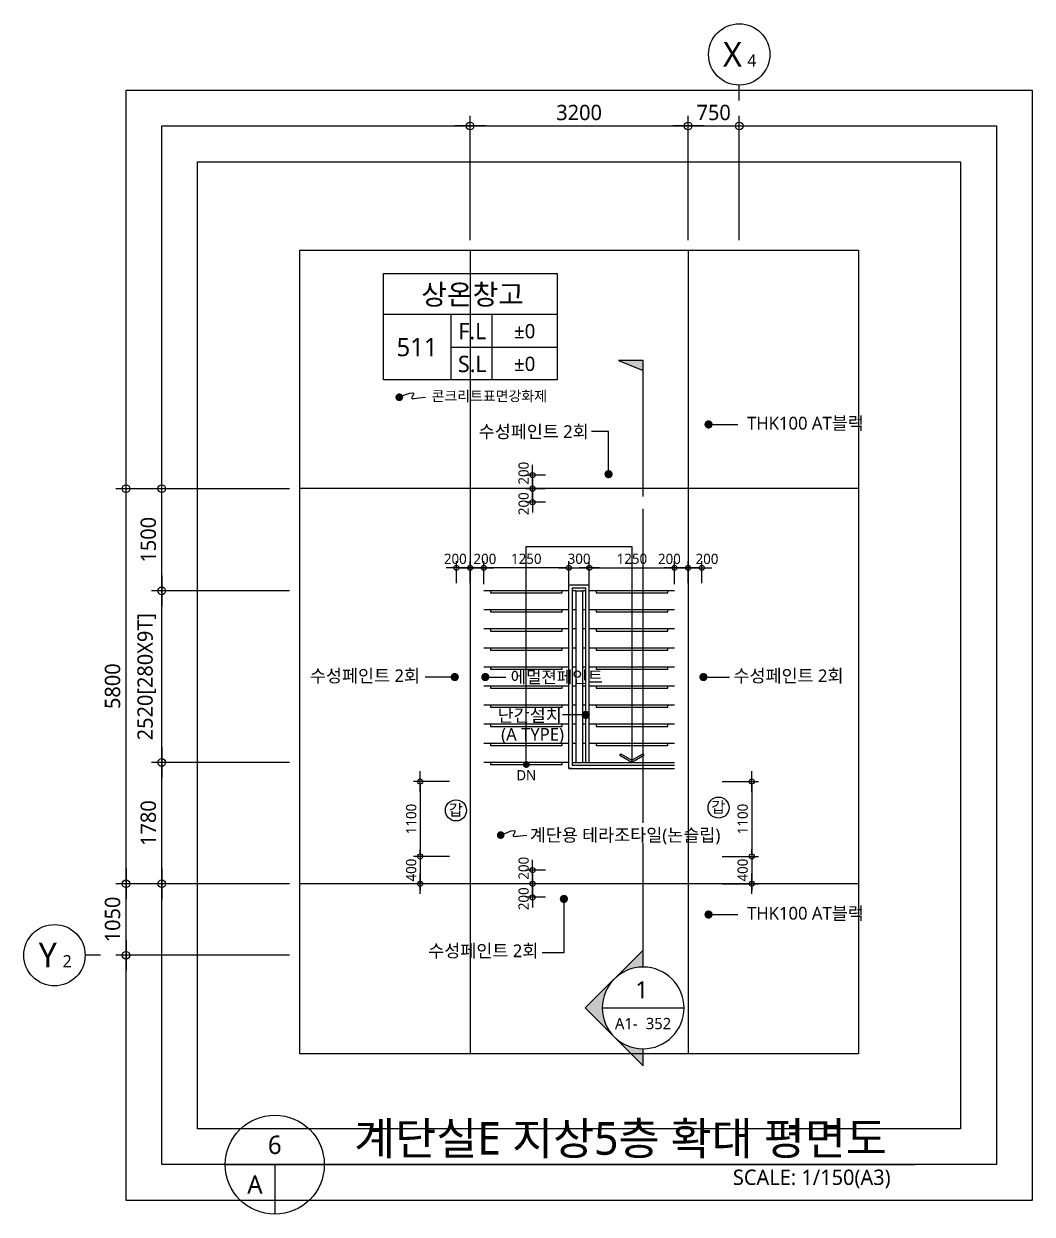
# Model space of a CAD drawing. Header units: millimetres. Extents: x -27104 to 125781, y -3376 to 46996.
# Drawn here: x 37259 to 52059, y 2017 to 19494 of the extents above; entities that cross this region are included whole.
import ezdxf
from ezdxf.enums import TextEntityAlignment as Align
from ezdxf.xclip import XClip

# ---------------------------------------------------------------- set-up
doc = ezdxf.new("R2010")
doc.units = ezdxf.units.MM
doc.header["$LTSCALE"] = 100
doc.header["$MEASUREMENT"] = 0
doc.header["$XCLIPFRAME"] = 0
doc.header["$PDSIZE"] = -10
doc.linetypes.add('CEN', pattern=[62, 60, -1, 0, -1])
doc.layers.get('0').update_dxf_attribs({"linetype": 'CONTINUOUS'})
doc.layers.get('Defpoints').update_dxf_attribs({"color": 171, "linetype": 'CONTINUOUS'})
for name, color, linetype in [('251', 251, 'CONTINUOUS'), ('CEN(ST)', 1, 'CEN'), ('LED', 7, 'CONTINUOUS'), ('NDIM', 7, 'CONTINUOUS'), ('STAIR', 4, 'CONTINUOUS'), ('STAIR(ETC)', 8, 'CONTINUOUS'), ('SYM', 7, 'CONTINUOUS'), ('SYM(AXIS)', 7, 'CONTINUOUS'), ('SYM(STAIR)', 251, 'CONTINUOUS'), ('TEXT', 3, 'CONTINUOUS'), ('TEXT(AXIS)', 2, 'CONTINUOUS'), ('TEXT(MIN)', 7, 'CONTINUOUS'), ('TEXT(NOTE小)', 1, 'CONTINUOUS'), ('TEXT(노트)', 7, 'CONTINUOUS'), ('TEXT(실명)', 3, 'CONTINUOUS'), ('TEXT-기입', 6, 'CONTINUOUS'), ('TITLE', 7, 'CONTINUOUS'), ('계단-논슬립', 252, 'CONTINUOUS')]:
    doc.layers.add(name, color=color, linetype=linetype)
doc.styles.add('CGS', font='cgse', dxfattribs={"bigfont": 'cgs'})
doc.styles.add('나눔바른고딕', font='NanumBarunGothic.ttf')
doc.dimstyles.new('NDIM 1200', dxfattribs={"dimscale": 75, "dimtxt": 3, "dimasz": 1, "dimexe": 2, "dimexo": 2, "dimgap": 1, "dimtad": 1, "dimdec": 0, "dimdsep": 46, "dimtxsty": 'CGS', "dimblk": 'DOT0', "dimcen": 1, "dimdle": 8, "dimclrd": 256, "dimclre": 256, "dimclrt": 256, "dimadec": 0, "dimazin": 0, "dimtfac": 1, "dimtdec": 0, "dimtix": 1, "dimtmove": 2, "dimatfit": 3, "dimldrblk": 'DOT0', "dimfxl": 1, "dimtolj": 1, "dimtzin": 0, "dimlwd": -1, "dimlwe": -1, "dimarcsym": 0})

# ---------------------------------------------------------------- blocks, each defined once
blk = doc.blocks.new('A$C1FDC3617')
blk.add_wipeout([(2800, 0), (2800, 5400), (0, 5400), (0, 0)]).dxf.layer = '251'
at = {"layer": 'STAIR'}
for p, q in [((1250, 4100), (0, 4100)), ((1350, 4100), (1300, 4100)), ((1350, 4100), (1350, 1580)), ((1450, 4100), (1450, 1580)), ((1500, 4100), (1450, 4100)), ((2800, 4100), (1550, 4100)), ((1250, 3820), (0, 3820)), ((1350, 3820), (1300, 3820)), ((1500, 3820), (1450, 3820)), ((2800, 3820), (1550, 3820)), ((1250, 3540), (0, 3540)), ((1350, 3540), (1300, 3540)), ((1500, 3540), (1450, 3540)), ((2800, 3540), (1550, 3540)), ((1250, 3260), (0, 3260)), ((1350, 3260), (1300, 3260)), ((1500, 3260), (1450, 3260)), ((2800, 3260), (1550, 3260)), ((1250, 2980), (0, 2980)), ((1350, 2980), (1300, 2980)), ((1500, 2980), (1450, 2980)), ((2800, 2980), (1550, 2980)), ((1250, 2700), (0, 2700)), ((1350, 2700), (1300, 2700)), ((1500, 2700), (1450, 2700)), ((2800, 2700), (1550, 2700)), ((1250, 2420), (0, 2420)), ((1350, 2420), (1300, 2420)), ((1500, 2420), (1450, 2420)), ((2800, 2420), (1550, 2420)), ((1250, 2140), (0, 2140)), ((1350, 2140), (1300, 2140)), ((1500, 2140), (1450, 2140)), ((2800, 2140), (1550, 2140)), ((1250, 1860), (0, 1860)), ((1350, 1860), (1300, 1860)), ((1500, 1860), (1450, 1860)), ((2800, 1860), (1550, 1860)), ((1250, 1580), (0, 1580))]:
    blk.add_line(p, q, dxfattribs=at)
for points in [[(1350, 4100), (1450, 4100)], [(1300, 1580), (2800, 1580)]]:
    blk.add_lwpolyline(points, dxfattribs=at)
at = {"layer": 'STAIR(ETC)'}
for p, q in [((1250, 1490), (1250, 4190)), ((1250, 4190), (1550, 4190)), ((1500, 4140), (1300, 4140)), ((1300, 1490), (1250, 1490))]:
    blk.add_line(p, q, dxfattribs=at)
for points in [[(1300, 4140), (1300, 1540), (2800, 1540)], [(1500, 1580), (1500, 4140)], [(1550, 1580), (1550, 4190)], [(1250, 1490), (2800, 1490)]]:
    blk.add_lwpolyline(points, dxfattribs=at)
at = {"layer": 'SYM(STAIR)'}
blk.add_lwpolyline([(625, 1550), (625, 4750), (2175, 4750), (2175, 1580)], dxfattribs=at)
at = {"layer": 'SYM(STAIR)', "const_width": 50}
blk.add_lwpolyline([(650, 1550, -1), (600, 1550, -1)], format="xyb", close=True, dxfattribs=at)
at = {"layer": 'SYM(STAIR)'}
blk.add_lwpolyline([(2000, 1681), (2014, 1706), (2175, 1613), (2336, 1706), (2350, 1681), (2175, 1580)], close=True, dxfattribs=at)
at = {"layer": '계단-논슬립'}
for points in [[(100, 4100), (100, 4070), (1150, 4070), (1150, 4100)], [(1650, 4100), (1650, 4070), (2700, 4070), (2700, 4100)], [(100, 3820), (100, 3790), (1150, 3790), (1150, 3820)], [(1650, 3820), (1650, 3790), (2700, 3790), (2700, 3820)], [(100, 3540), (100, 3510), (1150, 3510), (1150, 3540)], [(1650, 3540), (1650, 3510), (2700, 3510), (2700, 3540)], [(100, 3260), (100, 3230), (1150, 3230), (1150, 3260)], [(1650, 3260), (1650, 3230), (2700, 3230), (2700, 3260)], [(100, 2980), (100, 2950), (1150, 2950), (1150, 2980)], [(1650, 2980), (1650, 2950), (2700, 2950), (2700, 2980)], [(100, 2700), (100, 2670), (1150, 2670), (1150, 2700)], [(1650, 2700), (1650, 2670), (2700, 2670), (2700, 2700)], [(100, 2420), (100, 2390), (1150, 2390), (1150, 2420)], [(1650, 2420), (1650, 2390), (2700, 2390), (2700, 2420)], [(100, 2140), (100, 2110), (1150, 2110), (1150, 2140)], [(1650, 2140), (1650, 2110), (2700, 2110), (2700, 2140)], [(100, 1860), (100, 1830), (1150, 1830), (1150, 1860)], [(1650, 1860), (1650, 1830), (2700, 1830), (2700, 1860)], [(100, 1580), (100, 1550), (1150, 1550), (1150, 1580)]]:
    blk.add_lwpolyline(points, dxfattribs=at)
blk = doc.blocks.new('A$C2F20087E')
at = {"layer": 'SYM(AXIS)'}
blk.add_line((600, 0), (600, 300), dxfattribs=at)
blk.add_circle((600, 900), 600, dxfattribs=at)
blk = doc.blocks.new('DOT0')
blk.add_line((-3, 0), (3, 0))
at = {"color": 6}
blk.add_circle((0, 0), 0.75, dxfattribs=at)
blk = doc.blocks.new('*D110')
at = {"layer": 'Defpoints', "color": 0, "ltscale": 0.4, "transparency": 16777216}
for p in [(47759, 17994), (47009, 16169), (47759, 16169)]:
    blk.add_point(p, dxfattribs=at)
at = {"layer": 'NDIM', "ltscale": 0.4, "transparency": 16777216}
for p, q in [((47009, 16319), (47009, 18144)), ((47759, 16319), (47759, 18144)), ((47084, 17994), (47684, 17994))]:
    blk.add_line(p, q, dxfattribs=at)
at = {"layer": 'NDIM', "ltscale": 0.4, "transparency": 16777216, "xscale": 75, "yscale": 75, "zscale": 75, "rotation": 180}
blk.add_blockref('DOT0', (47009, 17994), dxfattribs=at)
at = {"layer": 'NDIM', "ltscale": 0.4, "transparency": 16777216, "xscale": 75, "yscale": 75, "zscale": 75}
blk.add_blockref('DOT0', (47759, 17994), dxfattribs=at)
at = {"layer": 'NDIM', "ltscale": 0.4, "transparency": 16777216, "insert": (47384, 18191), "char_height": 225, "attachment_point": 5, "style": '나눔바른고딕'}
blk.add_mtext('\\A1;750', dxfattribs=at)
blk = doc.blocks.new('*D111')
at = {"layer": 'Defpoints', "color": 0, "ltscale": 0.4, "transparency": 16777216}
for p in [(47009, 17994), (43809, 16169), (47009, 16169)]:
    blk.add_point(p, dxfattribs=at)
at = {"layer": 'NDIM', "ltscale": 0.4, "transparency": 16777216}
for p, q in [((43809, 16319), (43809, 18144)), ((47009, 16319), (47009, 18144)), ((43884, 17994), (46934, 17994))]:
    blk.add_line(p, q, dxfattribs=at)
at = {"layer": 'NDIM', "ltscale": 0.4, "transparency": 16777216, "xscale": 75, "yscale": 75, "zscale": 75, "rotation": 180}
blk.add_blockref('DOT0', (43809, 17994), dxfattribs=at)
at = {"layer": 'NDIM', "ltscale": 0.4, "transparency": 16777216, "xscale": 75, "yscale": 75, "zscale": 75}
blk.add_blockref('DOT0', (47009, 17994), dxfattribs=at)
at = {"layer": 'NDIM', "ltscale": 0.4, "transparency": 16777216, "insert": (45409, 18191), "char_height": 225, "attachment_point": 5, "style": '나눔바른고딕'}
blk.add_mtext('\\A1;3200', dxfattribs=at)
blk = doc.blocks.new('*D143')
at = {"layer": 'Defpoints', "color": 0, "ltscale": 0.4, "transparency": 16777216}
for p in [(38759, 12669), (41309, 12669), (41309, 6869)]:
    blk.add_point(p, dxfattribs=at)
at = {"layer": 'NDIM', "ltscale": 0.4, "transparency": 16777216}
for p, q in [((41159, 12669), (38609, 12669)), ((38759, 6944), (38759, 12594)), ((41159, 6869), (38609, 6869))]:
    blk.add_line(p, q, dxfattribs=at)
at = {"layer": 'NDIM', "ltscale": 0.4, "transparency": 16777216, "xscale": 75, "yscale": 75, "zscale": 75}
for p, rotation in [((38759, 12669), 90), ((38759, 6869), 270)]:
    blk.add_blockref('DOT0', p, dxfattribs=dict(at, rotation=rotation))
at = {"layer": 'NDIM', "ltscale": 0.4, "transparency": 16777216, "insert": (38562, 9769), "char_height": 225, "attachment_point": 5, "rotation": 90, "style": '나눔바른고딕'}
blk.add_mtext('\\A1;5800', dxfattribs=at)
blk = doc.blocks.new('*D144')
at = {"layer": 'Defpoints', "color": 0, "ltscale": 0.4, "transparency": 16777216}
for p in [(38759, 6869), (41309, 6869), (41309, 5819)]:
    blk.add_point(p, dxfattribs=at)
at = {"layer": 'NDIM', "ltscale": 0.4, "transparency": 16777216}
for p, q in [((41159, 6869), (38609, 6869)), ((38759, 5894), (38759, 6794)), ((41159, 5819), (38609, 5819))]:
    blk.add_line(p, q, dxfattribs=at)
at = {"layer": 'NDIM', "ltscale": 0.4, "transparency": 16777216, "xscale": 75, "yscale": 75, "zscale": 75}
for p, rotation in [((38759, 6869), 90), ((38759, 5819), 270)]:
    blk.add_blockref('DOT0', p, dxfattribs=dict(at, rotation=rotation))
at = {"layer": 'NDIM', "ltscale": 0.4, "transparency": 16777216, "insert": (38562, 6344), "char_height": 225, "attachment_point": 5, "rotation": 90, "style": '나눔바른고딕'}
blk.add_mtext('\\A1;1050', dxfattribs=at)
blk = doc.blocks.new('*D145')
at = {"layer": 'Defpoints', "color": 0, "ltscale": 0.4, "transparency": 16777216}
for p in [(39284, 8649), (41309, 8649), (41309, 6869)]:
    blk.add_point(p, dxfattribs=at)
at = {"layer": 'NDIM', "ltscale": 0.4, "transparency": 16777216}
for p, q in [((41159, 8649), (39134, 8649)), ((39284, 6944), (39284, 8574)), ((41159, 6869), (39134, 6869))]:
    blk.add_line(p, q, dxfattribs=at)
at = {"layer": 'NDIM', "ltscale": 0.4, "transparency": 16777216, "xscale": 75, "yscale": 75, "zscale": 75}
for p, rotation in [((39284, 8649), 90), ((39284, 6869), 270)]:
    blk.add_blockref('DOT0', p, dxfattribs=dict(at, rotation=rotation))
at = {"layer": 'NDIM', "ltscale": 0.4, "transparency": 16777216, "insert": (39087, 7759), "char_height": 225, "attachment_point": 5, "rotation": 90, "style": '나눔바른고딕'}
blk.add_mtext('\\A1;1780', dxfattribs=at)
blk = doc.blocks.new('*D146')
at = {"layer": 'Defpoints', "color": 0, "ltscale": 0.4, "transparency": 16777216}
for p in [(39284, 11169), (41309, 11169), (41309, 8649)]:
    blk.add_point(p, dxfattribs=at)
at = {"layer": 'NDIM', "ltscale": 0.4, "transparency": 16777216}
for p, q in [((41159, 11169), (39134, 11169)), ((39284, 8724), (39284, 11094)), ((41159, 8649), (39134, 8649))]:
    blk.add_line(p, q, dxfattribs=at)
at = {"layer": 'NDIM', "ltscale": 0.4, "transparency": 16777216, "xscale": 75, "yscale": 75, "zscale": 75}
for p, rotation in [((39284, 11169), 90), ((39284, 8649), 270)]:
    blk.add_blockref('DOT0', p, dxfattribs=dict(at, rotation=rotation))
at = {"layer": 'NDIM', "ltscale": 0.4, "transparency": 16777216, "insert": (39063, 9909), "char_height": 225, "width": 705.92, "attachment_point": 5, "rotation": 90, "style": '나눔바른고딕'}
blk.add_mtext('\\A1;2520[280X9T]', dxfattribs=at)
blk = doc.blocks.new('*D147')
at = {"layer": 'Defpoints', "color": 0, "ltscale": 0.4, "transparency": 16777216}
for p in [(39284, 12669), (41309, 12669), (41309, 11169)]:
    blk.add_point(p, dxfattribs=at)
at = {"layer": 'NDIM', "ltscale": 0.4, "transparency": 16777216}
for p, q in [((41159, 12669), (39134, 12669)), ((39284, 11244), (39284, 12594)), ((41159, 11169), (39134, 11169))]:
    blk.add_line(p, q, dxfattribs=at)
at = {"layer": 'NDIM', "ltscale": 0.4, "transparency": 16777216, "xscale": 75, "yscale": 75, "zscale": 75}
for p, rotation in [((39284, 12669), 90), ((39284, 11169), 270)]:
    blk.add_blockref('DOT0', p, dxfattribs=dict(at, rotation=rotation))
at = {"layer": 'NDIM', "ltscale": 0.4, "transparency": 16777216, "insert": (39087, 11919), "char_height": 225, "attachment_point": 5, "rotation": 90, "style": '나눔바른고딕'}
blk.add_mtext('\\A1;1500', dxfattribs=at)
blk = doc.blocks.new('갑종방화문표기')
at = {"layer": 'TEXT(NOTE小)'}
blk.add_circle((0, 0), 150, dxfattribs=at)
at = {"layer": 'TEXT(NOTE小)', "style": '나눔바른고딕'}
blk.add_text('갑', height=160, dxfattribs=at).set_placement((-3, 7), align=Align.MIDDLE_CENTER)
blk = doc.blocks.new('*D148')
at = {"layer": 'Defpoints', "color": 0, "ltscale": 0.4, "transparency": 16777216}
for p in [(44727, 7069), (45018, 7069), (45018, 6869)]:
    blk.add_point(p, dxfattribs=at)
at = {"layer": 'NDIM', "ltscale": 0.4, "transparency": 16777216}
for p, q in [((44918, 7069), (44627, 7069)), ((44727, 6919), (44727, 7019)), ((44918, 6869), (44627, 6869))]:
    blk.add_line(p, q, dxfattribs=at)
at = {"layer": 'NDIM', "ltscale": 0.4, "transparency": 16777216, "xscale": 50, "yscale": 50, "zscale": 50}
for p, rotation in [((44727, 7069), 90), ((44727, 6869), 270)]:
    blk.add_blockref('DOT0', p, dxfattribs=dict(at, rotation=rotation))
at = {"layer": 'NDIM', "ltscale": 0.4, "transparency": 16777216, "insert": (44595, 7096), "char_height": 150, "attachment_point": 5, "rotation": 90, "style": '나눔바른고딕'}
blk.add_mtext('\\A1;200', dxfattribs=at)
blk = doc.blocks.new('*D149')
at = {"layer": 'Defpoints', "color": 0, "ltscale": 0.4, "transparency": 16777216}
for p in [(45018, 6869), (44727, 6669), (45018, 6669)]:
    blk.add_point(p, dxfattribs=at)
at = {"layer": 'NDIM', "ltscale": 0.4, "transparency": 16777216}
for p, q in [((44918, 6869), (44627, 6869)), ((44727, 6819), (44727, 6719)), ((44918, 6669), (44627, 6669))]:
    blk.add_line(p, q, dxfattribs=at)
at = {"layer": 'NDIM', "ltscale": 0.4, "transparency": 16777216, "xscale": 50, "yscale": 50, "zscale": 50}
for p, rotation in [((44727, 6869), 90), ((44727, 6669), 270)]:
    blk.add_blockref('DOT0', p, dxfattribs=dict(at, rotation=rotation))
at = {"layer": 'NDIM', "ltscale": 0.4, "transparency": 16777216, "insert": (44595, 6648), "char_height": 150, "attachment_point": 5, "rotation": 90, "style": '나눔바른고딕'}
blk.add_mtext('\\A1;200', dxfattribs=at)
blk = doc.blocks.new('*D150')
at = {"layer": 'Defpoints', "color": 0, "ltscale": 0.4, "transparency": 16777216}
for p in [(44727, 12869), (45018, 12869), (45018, 12669)]:
    blk.add_point(p, dxfattribs=at)
at = {"layer": 'NDIM', "ltscale": 0.4, "transparency": 16777216}
for p, q in [((44918, 12869), (44627, 12869)), ((44727, 12719), (44727, 12819)), ((44918, 12669), (44627, 12669))]:
    blk.add_line(p, q, dxfattribs=at)
at = {"layer": 'NDIM', "ltscale": 0.4, "transparency": 16777216, "xscale": 50, "yscale": 50, "zscale": 50}
for p, rotation in [((44727, 12869), 90), ((44727, 12669), 270)]:
    blk.add_blockref('DOT0', p, dxfattribs=dict(at, rotation=rotation))
at = {"layer": 'NDIM', "ltscale": 0.4, "transparency": 16777216, "insert": (44595, 12896), "char_height": 150, "attachment_point": 5, "rotation": 90, "style": '나눔바른고딕'}
blk.add_mtext('\\A1;200', dxfattribs=at)
blk = doc.blocks.new('*D151')
at = {"layer": 'Defpoints', "color": 0, "ltscale": 0.4, "transparency": 16777216}
for p in [(45018, 12669), (44727, 12469), (45018, 12469)]:
    blk.add_point(p, dxfattribs=at)
at = {"layer": 'NDIM', "ltscale": 0.4, "transparency": 16777216}
for p, q in [((44918, 12669), (44627, 12669)), ((44727, 12619), (44727, 12519)), ((44918, 12469), (44627, 12469))]:
    blk.add_line(p, q, dxfattribs=at)
at = {"layer": 'NDIM', "ltscale": 0.4, "transparency": 16777216, "xscale": 50, "yscale": 50, "zscale": 50}
for p, rotation in [((44727, 12669), 90), ((44727, 12469), 270)]:
    blk.add_blockref('DOT0', p, dxfattribs=dict(at, rotation=rotation))
at = {"layer": 'NDIM', "ltscale": 0.4, "transparency": 16777216, "insert": (44595, 12448), "char_height": 150, "attachment_point": 5, "rotation": 90, "style": '나눔바른고딕'}
blk.add_mtext('\\A1;200', dxfattribs=at)
blk = doc.blocks.new('*D152')
at = {"layer": 'Defpoints', "color": 0, "ltscale": 0.4, "transparency": 16777216}
for p in [(44009, 11507), (44009, 11169), (45259, 11169)]:
    blk.add_point(p, dxfattribs=at)
at = {"layer": 'NDIM', "ltscale": 0.4, "transparency": 16777216}
for p, q in [((44009, 11269), (44009, 11607)), ((45259, 11269), (45259, 11607)), ((45209, 11507), (44059, 11507))]:
    blk.add_line(p, q, dxfattribs=at)
at = {"layer": 'NDIM', "ltscale": 0.4, "transparency": 16777216, "xscale": 50, "yscale": 50, "zscale": 50, "rotation": 180}
blk.add_blockref('DOT0', (44009, 11507), dxfattribs=at)
at = {"layer": 'NDIM', "ltscale": 0.4, "transparency": 16777216, "xscale": 50, "yscale": 50, "zscale": 50}
blk.add_blockref('DOT0', (45259, 11507), dxfattribs=at)
at = {"layer": 'NDIM', "ltscale": 0.4, "transparency": 16777216, "insert": (44634, 11639), "char_height": 150, "attachment_point": 5, "style": '나눔바른고딕'}
blk.add_mtext('\\A1;1250', dxfattribs=at)
blk = doc.blocks.new('*D153')
at = {"layer": 'Defpoints', "color": 0, "ltscale": 0.4, "transparency": 16777216}
for p in [(45559, 11507), (45259, 11169), (45559, 11169)]:
    blk.add_point(p, dxfattribs=at)
at = {"layer": 'NDIM', "ltscale": 0.4, "transparency": 16777216}
for p, q in [((45259, 11269), (45259, 11607)), ((45559, 11269), (45559, 11607)), ((45209, 11507), (45159, 11507)), ((45259, 11507), (45559, 11507)), ((45609, 11507), (45659, 11507))]:
    blk.add_line(p, q, dxfattribs=at)
at = {"layer": 'NDIM', "ltscale": 0.4, "transparency": 16777216, "xscale": 50, "yscale": 50, "zscale": 50}
blk.add_blockref('DOT0', (45259, 11507), dxfattribs=at)
at = {"layer": 'NDIM', "ltscale": 0.4, "transparency": 16777216, "xscale": 50, "yscale": 50, "zscale": 50, "rotation": 180}
blk.add_blockref('DOT0', (45559, 11507), dxfattribs=at)
at = {"layer": 'NDIM', "ltscale": 0.4, "transparency": 16777216, "insert": (45409, 11639), "char_height": 150, "attachment_point": 5, "style": '나눔바른고딕'}
blk.add_mtext('\\A1;300', dxfattribs=at)
blk = doc.blocks.new('*D154')
at = {"layer": 'Defpoints', "color": 0, "ltscale": 0.4, "transparency": 16777216}
for p in [(46809, 11507), (45559, 11169), (46809, 11169)]:
    blk.add_point(p, dxfattribs=at)
at = {"layer": 'NDIM', "ltscale": 0.4, "transparency": 16777216}
for p, q in [((45559, 11269), (45559, 11607)), ((46809, 11269), (46809, 11607)), ((45609, 11507), (46759, 11507))]:
    blk.add_line(p, q, dxfattribs=at)
at = {"layer": 'NDIM', "ltscale": 0.4, "transparency": 16777216, "xscale": 50, "yscale": 50, "zscale": 50, "rotation": 180}
blk.add_blockref('DOT0', (45559, 11507), dxfattribs=at)
at = {"layer": 'NDIM', "ltscale": 0.4, "transparency": 16777216, "xscale": 50, "yscale": 50, "zscale": 50}
blk.add_blockref('DOT0', (46809, 11507), dxfattribs=at)
at = {"layer": 'NDIM', "ltscale": 0.4, "transparency": 16777216, "insert": (46184, 11639), "char_height": 150, "attachment_point": 5, "style": '나눔바른고딕'}
blk.add_mtext('\\A1;1250', dxfattribs=at)
blk = doc.blocks.new('*D155')
at = {"layer": 'Defpoints', "color": 0, "ltscale": 0.4, "transparency": 16777216}
for p in [(44009, 11507), (43809, 11182), (44009, 11182)]:
    blk.add_point(p, dxfattribs=at)
at = {"layer": 'NDIM', "ltscale": 0.4, "transparency": 16777216}
for p, q in [((43809, 11282), (43809, 11607)), ((44009, 11282), (44009, 11607)), ((43859, 11507), (43959, 11507))]:
    blk.add_line(p, q, dxfattribs=at)
at = {"layer": 'NDIM', "ltscale": 0.4, "transparency": 16777216, "xscale": 50, "yscale": 50, "zscale": 50, "rotation": 180}
blk.add_blockref('DOT0', (43809, 11507), dxfattribs=at)
at = {"layer": 'NDIM', "ltscale": 0.4, "transparency": 16777216, "xscale": 50, "yscale": 50, "zscale": 50}
blk.add_blockref('DOT0', (44009, 11507), dxfattribs=at)
at = {"layer": 'NDIM', "ltscale": 0.4, "transparency": 16777216, "insert": (44026, 11637), "char_height": 150, "attachment_point": 5, "style": '나눔바른고딕'}
blk.add_mtext('\\A1;200', dxfattribs=at)
blk = doc.blocks.new('*D156')
at = {"layer": 'Defpoints', "color": 0, "ltscale": 0.4, "transparency": 16777216}
for p in [(46809, 11507), (46809, 11182), (47009, 11182)]:
    blk.add_point(p, dxfattribs=at)
at = {"layer": 'NDIM', "ltscale": 0.4, "transparency": 16777216}
for p, q in [((46809, 11282), (46809, 11607)), ((47009, 11282), (47009, 11607)), ((46959, 11507), (46859, 11507))]:
    blk.add_line(p, q, dxfattribs=at)
at = {"layer": 'NDIM', "ltscale": 0.4, "transparency": 16777216, "xscale": 50, "yscale": 50, "zscale": 50, "rotation": 180}
blk.add_blockref('DOT0', (46809, 11507), dxfattribs=at)
at = {"layer": 'NDIM', "ltscale": 0.4, "transparency": 16777216, "xscale": 50, "yscale": 50, "zscale": 50}
blk.add_blockref('DOT0', (47009, 11507), dxfattribs=at)
at = {"layer": 'NDIM', "ltscale": 0.4, "transparency": 16777216, "insert": (46734, 11637), "char_height": 150, "attachment_point": 5, "style": '나눔바른고딕'}
blk.add_mtext('\\A1;200', dxfattribs=at)
blk = doc.blocks.new('*D157')
at = {"layer": 'Defpoints', "color": 0, "ltscale": 0.4, "transparency": 16777216}
for p in [(47209, 11507), (47009, 11182), (47209, 11182)]:
    blk.add_point(p, dxfattribs=at)
at = {"layer": 'NDIM', "ltscale": 0.4, "transparency": 16777216}
for p, q in [((47009, 11282), (47009, 11607)), ((47209, 11282), (47209, 11607)), ((47059, 11507), (47159, 11507))]:
    blk.add_line(p, q, dxfattribs=at)
at = {"layer": 'NDIM', "ltscale": 0.4, "transparency": 16777216, "xscale": 50, "yscale": 50, "zscale": 50, "rotation": 180}
blk.add_blockref('DOT0', (47009, 11507), dxfattribs=at)
at = {"layer": 'NDIM', "ltscale": 0.4, "transparency": 16777216, "xscale": 50, "yscale": 50, "zscale": 50}
blk.add_blockref('DOT0', (47209, 11507), dxfattribs=at)
at = {"layer": 'NDIM', "ltscale": 0.4, "transparency": 16777216, "insert": (47286, 11637), "char_height": 150, "attachment_point": 5, "style": '나눔바른고딕'}
blk.add_mtext('\\A1;200', dxfattribs=at)
blk = doc.blocks.new('*D158')
at = {"layer": 'Defpoints', "color": 0, "ltscale": 0.4, "transparency": 16777216}
for p in [(43609, 11507), (43609, 11182), (43809, 11182)]:
    blk.add_point(p, dxfattribs=at)
at = {"layer": 'NDIM', "ltscale": 0.4, "transparency": 16777216}
for p, q in [((43609, 11282), (43609, 11607)), ((43809, 11282), (43809, 11607)), ((43759, 11507), (43659, 11507))]:
    blk.add_line(p, q, dxfattribs=at)
at = {"layer": 'NDIM', "ltscale": 0.4, "transparency": 16777216, "xscale": 50, "yscale": 50, "zscale": 50, "rotation": 180}
blk.add_blockref('DOT0', (43609, 11507), dxfattribs=at)
at = {"layer": 'NDIM', "ltscale": 0.4, "transparency": 16777216, "xscale": 50, "yscale": 50, "zscale": 50}
blk.add_blockref('DOT0', (43809, 11507), dxfattribs=at)
at = {"layer": 'NDIM', "ltscale": 0.4, "transparency": 16777216, "insert": (43592, 11637), "char_height": 150, "attachment_point": 5, "style": '나눔바른고딕'}
blk.add_mtext('\\A1;200', dxfattribs=at)
blk = doc.blocks.new('_Dot')
at = {"color": 0, "linetype": 'ByBlock', "lineweight": -2}
blk.add_line((-0.5, 0), (-1, 0), dxfattribs=at)
at = {"color": 0, "linetype": 'ByBlock', "const_width": 0.5}
blk.add_lwpolyline([(-0.25, 0, 1), (0.25, 0, 1)], format="xyb", close=True, dxfattribs=at)
blk = doc.blocks.new('SECTION_계단실E2')
at = {"layer": 'SYM'}
blk.add_hatch(color=256, dxfattribs=at).paths.add_polyline_path([(447543, -159751), (447903, -159895), (447903, -159751)])
h = blk.add_hatch(color=256, dxfattribs=at)
h.paths.add_polyline_path([(447054, -169255), (447478, -169679, -0.414214), (447478, -168831)])
h.paths.add_polyline_path([(447478, -169679), (447903, -170103), (447903, -169855, -0.198912)])
h.paths.add_polyline_path([(447478, -168831, -0.198912), (447903, -168655), (447903, -168406)])
at = {"layer": 'Defpoints'}
blk.add_line((447903, -166236), (447903, -162108), dxfattribs=at)
at = {"layer": 'SYM'}
for p, q in [((447543, -159751), (447903, -159895)), ((447903, -159751), (447543, -159751)), ((447903, -161748), (447903, -159751)), ((447903, -162108), (447903, -161928)), ((447903, -166536), (447903, -166236)), ((447903, -168655), (447903, -166836)), ((447903, -168406), (447054, -169255)), ((447903, -170103), (447054, -169255)), ((447303, -169255), (448503, -169255)), ((447903, -170103), (447903, -169855))]:
    blk.add_line(p, q, dxfattribs=at)
blk.add_arc((447903, -169255), 600, 90, 89.7615, dxfattribs=at)
blk = doc.blocks.new('A$C51E23882')
at = {"layer": 'TITLE'}
blk.add_lwpolyline([(8500, 0), (0, 0), (0, 5200), (8500, 5200)], close=True, dxfattribs=at)
for points in [[(8500, 3200), (0, 3200)], [(3300, 3200), (3300, 0)], [(5300, 3200), (5300, 0)], [(3300, 1600), (8500, 1600)]]:
    blk.add_lwpolyline(points, dxfattribs=at)
at = {"layer": 'TITLE', "style": '나눔바른고딕'}
for s, p in [('F.L', (4352, 2378)), ('S.L', (4352, 778))]:
    blk.add_text(s, height=800, dxfattribs=at).set_placement(p, align=Align.MIDDLE)
blk = doc.blocks.new('*D317')
at = {"layer": 'Defpoints', "color": 0, "ltscale": 0.4, "transparency": 16777216}
for p in [(43609, 7269), (43076, 6869), (43609, 6869)]:
    blk.add_point(p, dxfattribs=at)
at = {"layer": 'NDIM', "ltscale": 0.4, "transparency": 16777216}
for p, q in [((43076, 7319), (43076, 7369)), ((43509, 7269), (42976, 7269)), ((43076, 7269), (43076, 6869)), ((43509, 6869), (42976, 6869)), ((43076, 6819), (43076, 6769))]:
    blk.add_line(p, q, dxfattribs=at)
at = {"layer": 'NDIM', "ltscale": 0.4, "transparency": 16777216, "xscale": 50, "yscale": 50, "zscale": 50}
for p, rotation in [((43076, 7269), 270), ((43076, 6869), 90)]:
    blk.add_blockref('DOT0', p, dxfattribs=dict(at, rotation=rotation))
at = {"layer": 'NDIM', "ltscale": 0.4, "transparency": 16777216, "insert": (42945, 7069), "char_height": 150, "attachment_point": 5, "rotation": 90, "style": '나눔바른고딕'}
blk.add_mtext('\\A1;400', dxfattribs=at)
blk = doc.blocks.new('*D318')
at = {"layer": 'Defpoints', "color": 0, "ltscale": 0.4, "transparency": 16777216}
for p in [(43609, 8369), (43076, 7269), (43609, 7269)]:
    blk.add_point(p, dxfattribs=at)
at = {"layer": 'NDIM', "ltscale": 0.4, "transparency": 16777216}
for p, q in [((43509, 8369), (42976, 8369)), ((43076, 8319), (43076, 7319)), ((43509, 7269), (42976, 7269))]:
    blk.add_line(p, q, dxfattribs=at)
at = {"layer": 'NDIM', "ltscale": 0.4, "transparency": 16777216, "xscale": 50, "yscale": 50, "zscale": 50}
for p, rotation in [((43076, 8369), 90), ((43076, 7269), 270)]:
    blk.add_blockref('DOT0', p, dxfattribs=dict(at, rotation=rotation))
at = {"layer": 'NDIM', "ltscale": 0.4, "transparency": 16777216, "insert": (42945, 7819), "char_height": 150, "attachment_point": 5, "rotation": 90, "style": '나눔바른고딕'}
blk.add_mtext('\\A1;1100', dxfattribs=at)
blk = doc.blocks.new('*D319')
at = {"layer": 'Defpoints', "color": 0, "ltscale": 0.4, "transparency": 16777216}
for p in [(47409, 7269), (47409, 6869), (47942, 6869)]:
    blk.add_point(p, dxfattribs=at)
at = {"layer": 'NDIM', "ltscale": 0.4, "transparency": 16777216}
for p, q in [((47942, 7319), (47942, 7369)), ((47509, 7269), (48042, 7269)), ((47942, 7269), (47942, 6869)), ((47509, 6869), (48042, 6869)), ((47942, 6819), (47942, 6769))]:
    blk.add_line(p, q, dxfattribs=at)
at = {"layer": 'NDIM', "ltscale": 0.4, "transparency": 16777216, "xscale": 50, "yscale": 50, "zscale": 50}
for p, rotation in [((47942, 7269), 270), ((47942, 6869), 90)]:
    blk.add_blockref('DOT0', p, dxfattribs=dict(at, rotation=rotation))
at = {"layer": 'NDIM', "ltscale": 0.4, "transparency": 16777216, "insert": (47810, 7069), "char_height": 150, "attachment_point": 5, "rotation": 90, "style": '나눔바른고딕'}
blk.add_mtext('\\A1;400', dxfattribs=at)
blk = doc.blocks.new('*D320')
at = {"layer": 'Defpoints', "color": 0, "ltscale": 0.4, "transparency": 16777216}
for p in [(47409, 8369), (47409, 7269), (47942, 7269)]:
    blk.add_point(p, dxfattribs=at)
at = {"layer": 'NDIM', "ltscale": 0.4, "transparency": 16777216}
for p, q in [((47509, 8369), (48042, 8369)), ((47942, 8319), (47942, 7319)), ((47509, 7269), (48042, 7269))]:
    blk.add_line(p, q, dxfattribs=at)
at = {"layer": 'NDIM', "ltscale": 0.4, "transparency": 16777216, "xscale": 50, "yscale": 50, "zscale": 50}
for p, rotation in [((47942, 8369), 90), ((47942, 7269), 270)]:
    blk.add_blockref('DOT0', p, dxfattribs=dict(at, rotation=rotation))
at = {"layer": 'NDIM', "ltscale": 0.4, "transparency": 16777216, "insert": (47810, 7819), "char_height": 150, "attachment_point": 5, "rotation": 90, "style": '나눔바른고딕'}
blk.add_mtext('\\A1;1100', dxfattribs=at)

msp = doc.modelspace()

# ---------------------------------------------------------------- linework, layer by layer
at = {"layer": 'CEN(ST)', "ltscale": 10000}
for p, q in [((43808.9, 16169.1), (43808.9, 4369.1)), ((47008.9, 16169.1), (47008.9, 4369.1)), ((49508.9, 12669.1), (41308.9, 12669.1)), ((49508.9, 6869.1), (41308.9, 6869.1))]:
    msp.add_line(p, q, dxfattribs=at)
at = {"layer": 'LED', "const_width": 56.2}
for points in [[(42769.2, 14039.2, -1), (42769.2, 13983, -1)], [(44258, 7611.1, -1), (44258, 7554.8, -1)]]:
    msp.add_lwpolyline(points, format="xyb", close=True, dxfattribs=at)
at = {"layer": 'LED'}
for points in [[(42769.2, 14011.1), (42863, 14050.2), (42925.1, 14071.2), (42961.3, 14077.7), (42977.2, 14073), (42978.6, 14060.4), (42971, 14043.4), (42960.3, 14025.4), (42952, 14009.8), (42950.8, 13999.2), (42957.6, 13993.5), (42972.2, 13991.7), (42994.4, 13993), (43023.9, 13996.5), (43060.7, 14001.2), (43104.5, 14006.4), (43155.1, 14011.1)], [(44258, 7583), (44351.7, 7622), (44413.8, 7643.1), (44450, 7649.6), (44465.9, 7644.9), (44467.3, 7632.3), (44459.8, 7615.3), (44449, 7597.3), (44440.7, 7581.7), (44439.6, 7571.1), (44446.4, 7565.3), (44460.9, 7563.6), (44483.1, 7564.9), (44512.6, 7568.4), (44549.4, 7573.1), (44593.2, 7578.3), (44643.8, 7583)]]:
    msp.add_lwpolyline(points, dxfattribs=at)
at = {"layer": 'NDIM', "ltscale": 10000}
for points in [[(47428.9, 13612), (47739.1, 13612)], [(43463.8, 9903.3), (43149.1, 9903.3)], [(47354, 9903.3), (47616.2, 9903.3)], [(47428.9, 6416.5), (47739.1, 6416.5)]]:
    msp.add_lwpolyline(points, dxfattribs=at)
at = {"layer": 'SYM'}
for p, q in [((40215, 2744.1), (50343.8, 2744.1)), ((40942.2, 2744.1), (40942.2, 2016.9))]:
    msp.add_line(p, q, dxfattribs=at)
msp.add_circle((40942.2, 2744.1), 727.3, dxfattribs=at)

# ---------------------------------------------------------------- block references
for name, p, xscale, yscale, zscale in [('A$C2F20087E', (47308.9, 18369.1), 0.75, 0.75, 0.75), ('A$C51E23882', (42535.8, 14266.5), 0.3, 0.3, 0.3), ('갑종방화문표기', (43601.4, 7945.6), 1.030731055544951, 1.030731055544951, 1.030731055544951), ('갑종방화문표기', (47455.5, 7986.3), 1.030731055544951, 1.030731055544951, 1.030731055544951)]:
    msp.add_blockref(name, p, dxfattribs=dict(xscale=xscale, yscale=yscale, zscale=zscale))
at = {"ltscale": 10000}
ref = msp.add_blockref('A$C1FDC3617', (44008.9, 7069.1), dxfattribs=at)
XClip(ref).set_block_clipping_path([(0, 1300), (2799.9999999254, 5400.000000001)])
at = {"xscale": 0.75, "yscale": 0.75, "zscale": 0.75, "rotation": 89.99999999999932}
msp.add_blockref('A$C2F20087E', (38383.9, 5369.1), dxfattribs=at)
at = {"layer": 'NDIM', "ltscale": 10000, "yscale": 120, "zscale": 120, "rotation": 180}
for p, xscale in [((47308.9, 13612), 120), ((43583.8, 9903.3), -120), ((47234, 9903.3), 120), ((47308.9, 6416.5), 120)]:
    msp.add_blockref('_Dot', p, dxfattribs=dict(at, xscale=xscale))

# ---------------------------------------------------------------- texts
at = {"layer": 'TEXT', "style": '나눔바른고딕'}
for s, height, p in [('1', 250, (46234.8, 5187.9)), ('A1-', 166.67, (45934.8, 4732.4)), ('352', 166.67, (46387.7, 4732.6))]:
    msp.add_text(s, height=height, dxfattribs=at).set_placement(p)
msp.add_text('계단실E 지상5층 확대 평면도', height=480, dxfattribs=at).set_placement((49926.3, 3129.6), align=Align.MIDDLE_RIGHT)
for s, p in [('6', (40942.2, 3035)), ('A', (40651.3, 2453.2))]:
    msp.add_text(s, height=270, dxfattribs=at).set_placement(p, align=Align.MIDDLE)
msp.add_text('SCALE: 1/150(A3)', height=225, dxfattribs=at).set_placement((49981.2, 2671.4), align=Align.TOP_RIGHT)
at = {"layer": 'TEXT(AXIS)', "style": '나눔바른고딕'}
for s, height, p in [('X', 360, (47660.1, 19047.1)), ('4', 180, (47944.6, 18957.1)), ('Y', 360, (37610.1, 5822.1)), ('2', 180, (37894.6, 5732.1))]:
    msp.add_text(s, height=height, dxfattribs=at).set_placement(p, align=Align.MIDDLE)
at = {"layer": 'TEXT(MIN)', "style": '나눔바른고딕'}
msp.add_text('콘크리트표면강화제', height=150, dxfattribs=at).set_placement((43244.3, 14029.8), align=Align.MIDDLE_LEFT)
at = {"layer": 'TEXT(노트)', "style": '나눔바른고딕'}
for s, p in [('THK100 AT블럭', (49587.6, 13630.6)), ('수성페인트 2회', (45550, 13506.6)), ('수성페인트 2회', (43073.4, 9921.9)), ('수성페인트 2회', (49289.3, 9921.9)), ('THK100 AT블럭', (49587.6, 6435.1)), ('수성페인트 2회', (44810.1, 5884.1))]:
    msp.add_text(s, height=187.5, dxfattribs=at).set_placement(p, align=Align.MIDDLE_RIGHT)
msp.add_text('계단용 테라조타일(논슬립)', height=187.5, dxfattribs=at).set_placement((44684.1, 7583), align=Align.MIDDLE_LEFT)
at = {"layer": 'TEXT(실명)', "style": '나눔바른고딕'}
msp.add_text('상온창고', height=300, dxfattribs=at).set_placement((43846, 15524.7), align=Align.MIDDLE)
at = {"layer": 'TEXT-기입', "style": '나눔바른고딕'}
for s, height, p in [('±0', 210, (44610.4, 14982)), ('511', 270, (43030.8, 14746.5)), ('±0', 210, (44610.4, 14502))]:
    msp.add_text(s, height=height, dxfattribs=at).set_placement(p, align=Align.MIDDLE)

# ---------------------------------------------------------------- dimensions: what is measured, and where the dimension line sits
at = {"layer": 'NDIM', "ltscale": 0.4}
for base, p1, p2, picture, middle in [((47008.9, 17994.1), (43808.9, 16169.1), (47008.9, 16169.1), '*D111', (45408.9, 18191.5)), ((47758.9, 17994.1), (47008.9, 16169.1), (47758.9, 16169.1), '*D110', (47383.9, 18191.3))]:
    dim = msp.add_linear_dim(base=base, p1=p1, p2=p2, dimstyle='NDIM 1200', override={"dimtxsty": '나눔바른고딕'}, dxfattribs=at)
    dim.commit()
    dim.dimension.update_dxf_attribs({"geometry": picture, "text_midpoint": middle})
for base, p1, p2, angle, override, picture, middle in [((38758.9, 12669.1), (41308.9, 6869.1), (41308.9, 12669.1), 90, {"dimtxsty": '나눔바른고딕'}, '*D143', (38561.7, 9769.1)), ((39283.9, 12669.1), (41308.9, 11169.1), (41308.9, 12669.1), 90, {"dimtxsty": '나눔바른고딕'}, '*D147', (39086.7, 11919.1)), ((39283.9, 8649.1), (41308.9, 6869.1), (41308.9, 8649.1), 90, {"dimtxsty": '나눔바른고딕'}, '*D145', (39086.7, 7759.1)), ((43076.1, 7269.1), (43608.9, 8369.1), (43608.9, 7269.1), 270, {"dimscale": 50, "dimtxsty": '나눔바른고딕'}, '*D318', (42944.6, 7819.1)), ((47941.7, 7269.1), (47408.9, 8369.1), (47408.9, 7269.1), 270, {"dimscale": 50, "dimtxsty": '나눔바른고딕'}, '*D320', (47810.2, 7819.1)), ((43076.1, 6869.1), (43608.9, 7269.1), (43608.9, 6869.1), 270, {"dimscale": 50, "dimtxsty": '나눔바른고딕'}, '*D317', (42944.6, 7069.1)), ((47941.7, 6869.1), (47408.9, 7269.1), (47408.9, 6869.1), 270, {"dimscale": 50, "dimtxsty": '나눔바른고딕'}, '*D319', (47810.2, 7069.1)), ((38758.9, 6869.1), (41308.9, 5819.1), (41308.9, 6869.1), 90, {"dimtxsty": '나눔바른고딕'}, '*D144', (38561.7, 6344.1))]:
    dim = msp.add_linear_dim(base=base, p1=p1, p2=p2, angle=angle, dimstyle='NDIM 1200', override=override, dxfattribs=at)
    dim.commit()
    dim.dimension.update_dxf_attribs({"geometry": picture, "text_midpoint": middle})
dim = msp.add_linear_dim(base=(39283.9, 11169.1), p1=(41308.9, 8649.1), p2=(41308.9, 11169.1), angle=90, text='<>[280X9T]', dimstyle='NDIM 1200', override={"dimtxsty": '나눔바른고딕'}, dxfattribs=at)
dim.commit()
dim.dimension.update_dxf_attribs({"geometry": '*D146', "text_midpoint": (39063.1, 9909.1)})
for base, p2, angle, picture, middle in [((44727.1, 7069.1), (45018.2, 7069.1), 90, '*D148', (44595.1, 7095.8)), ((44727.1, 6669.1), (45018.2, 6669.1), 270, '*D149', (44595.1, 6648.2))]:
    dim = msp.add_linear_dim(base=base, p1=(45018.2, 6869.1), p2=p2, angle=angle, dimstyle='NDIM 1200', override={"dimscale": 50, "dimtxsty": '나눔바른고딕'}, dxfattribs=at)
    dim.commit()
    dim.dimension.update_dxf_attribs({"geometry": picture, "text_midpoint": middle, "dimtype": 160})

# ---------------------------------------------------------------- leaders
at = {"layer": 'NDIM', "ltscale": 10000}
for points in [[(45841.2, 12882.2), (45841.2, 13509), (45591.7, 13509)], [(45185.5, 6645.8), (45185.5, 5856.1), (44866.5, 5856.1)]]:
    msp.add_leader(points, dimstyle='NDIM 1200', override={"dimscale": 120, "dimasz": 1, "dimgap": 1, "dimtad": 0, "dimldrblk": 'Dot'}, dxfattribs=at)

# ---------------------------------------------------------------- next in the draw order: linework, layer by layer
at = {"layer": 'Defpoints', "ltscale": 10000}
for points in [[(38758.9, 18519.1), (52058.9, 18519.1), (52058.9, 2219.1), (38758.9, 2219.1)], [(39283.9, 17994.1), (51533.9, 17994.1), (51533.9, 2744.1), (39283.9, 2744.1)], [(39808.9, 17469.1), (51008.9, 17469.1), (51008.9, 3269.1), (39808.9, 3269.1)], [(41308.9, 16169.1), (49508.9, 16169.1), (49508.9, 4369.1), (41308.9, 4369.1)]]:
    msp.add_lwpolyline(points, close=True, dxfattribs=at)

# ---------------------------------------------------------------- next in the draw order: block references
msp.add_blockref('SECTION_계단실E2', (-401554.2, 174300))

# ---------------------------------------------------------------- next in the draw order: texts
at = {"layer": 'TEXT(MIN)', "style": '나눔바른고딕'}
msp.add_text('에멀젼페인트', height=180, dxfattribs=at).set_placement((44403.9, 9903.3), align=Align.MIDDLE_LEFT)
msp.add_text('DN', height=150, dxfattribs=at).set_placement((44633.9, 8462.1), align=Align.MIDDLE_CENTER)
at = {"layer": 'TEXT(노트)', "style": '나눔바른고딕'}
for s, p in [('난간설치', (45154.7, 9340.4)), ('(A TYPE)', (45187.5, 9062.4))]:
    msp.add_text(s, height=187.5, dxfattribs=at).set_placement(p, align=Align.MIDDLE_RIGHT)

# ---------------------------------------------------------------- next in the draw order: dimensions: what is measured, and where the dimension line sits
at = {"layer": 'NDIM', "ltscale": 0.4}
for base, p1, p2, angle, picture, middle in [((44727.1, 12869.1), (45018.2, 12669.1), (45018.2, 12869.1), 90, '*D150', (44595.1, 12895.8)), ((44727.1, 12469.1), (45018.2, 12669.1), (45018.2, 12469.1), 270, '*D151', (44595.1, 12448.2)), ((43608.9, 11507.3), (43808.9, 11182.1), (43608.9, 11182.1), 180, '*D158', (43591.8, 11637.2)), ((46808.9, 11507.3), (47008.9, 11182.1), (46808.9, 11182.1), 180, '*D156', (46733.9, 11637.2))]:
    dim = msp.add_linear_dim(base=base, p1=p1, p2=p2, angle=angle, dimstyle='NDIM 1200', override={"dimscale": 50, "dimtxsty": '나눔바른고딕'}, dxfattribs=at)
    dim.commit()
    dim.dimension.update_dxf_attribs({"geometry": picture, "text_midpoint": middle, "dimtype": 160})
for base, p1, p2, picture, middle in [((44008.9, 11507.3), (43808.9, 11182.1), (44008.9, 11182.1), '*D155', (44025.9, 11637.2)), ((47208.9, 11507.3), (47008.9, 11182.1), (47208.9, 11182.1), '*D157', (47286.4, 11637.2))]:
    dim = msp.add_linear_dim(base=base, p1=p1, p2=p2, dimstyle='NDIM 1200', override={"dimscale": 50, "dimtxsty": '나눔바른고딕'}, dxfattribs=at)
    dim.commit()
    dim.dimension.update_dxf_attribs({"geometry": picture, "text_midpoint": middle, "dimtype": 160})
dim = msp.add_linear_dim(base=(44008.9, 11507.3), p1=(45258.9, 11169.1), p2=(44008.9, 11169.1), angle=180, dimstyle='NDIM 1200', override={"dimscale": 50, "dimtxsty": '나눔바른고딕'}, dxfattribs=at)
dim.commit()
dim.dimension.update_dxf_attribs({"geometry": '*D152', "text_midpoint": (44633.9, 11638.7)})
for base, p1, p2, picture, middle in [((45558.9, 11507.3), (45258.9, 11169.1), (45558.9, 11169.1), '*D153', (45408.9, 11638.8)), ((46808.9, 11507.3), (45558.9, 11169.1), (46808.9, 11169.1), '*D154', (46183.9, 11638.7))]:
    dim = msp.add_linear_dim(base=base, p1=p1, p2=p2, dimstyle='NDIM 1200', override={"dimscale": 50, "dimtxsty": '나눔바른고딕'}, dxfattribs=at)
    dim.commit()
    dim.dimension.update_dxf_attribs({"geometry": picture, "text_midpoint": middle})

# ---------------------------------------------------------------- next in the draw order: leaders
at = {"layer": 'NDIM', "ltscale": 10000}
for points in [[(44032.4, 9903.3), (44332.4, 9903.3)], [(45507.1, 9347.6), (45167.4, 9347.6)]]:
    msp.add_leader(points, dimstyle='NDIM 1200', override={"dimscale": 120, "dimasz": 1, "dimgap": 1, "dimtad": 0, "dimldrblk": 'Dot'}, dxfattribs=at)

doc.saveas('drawing.dxf')
